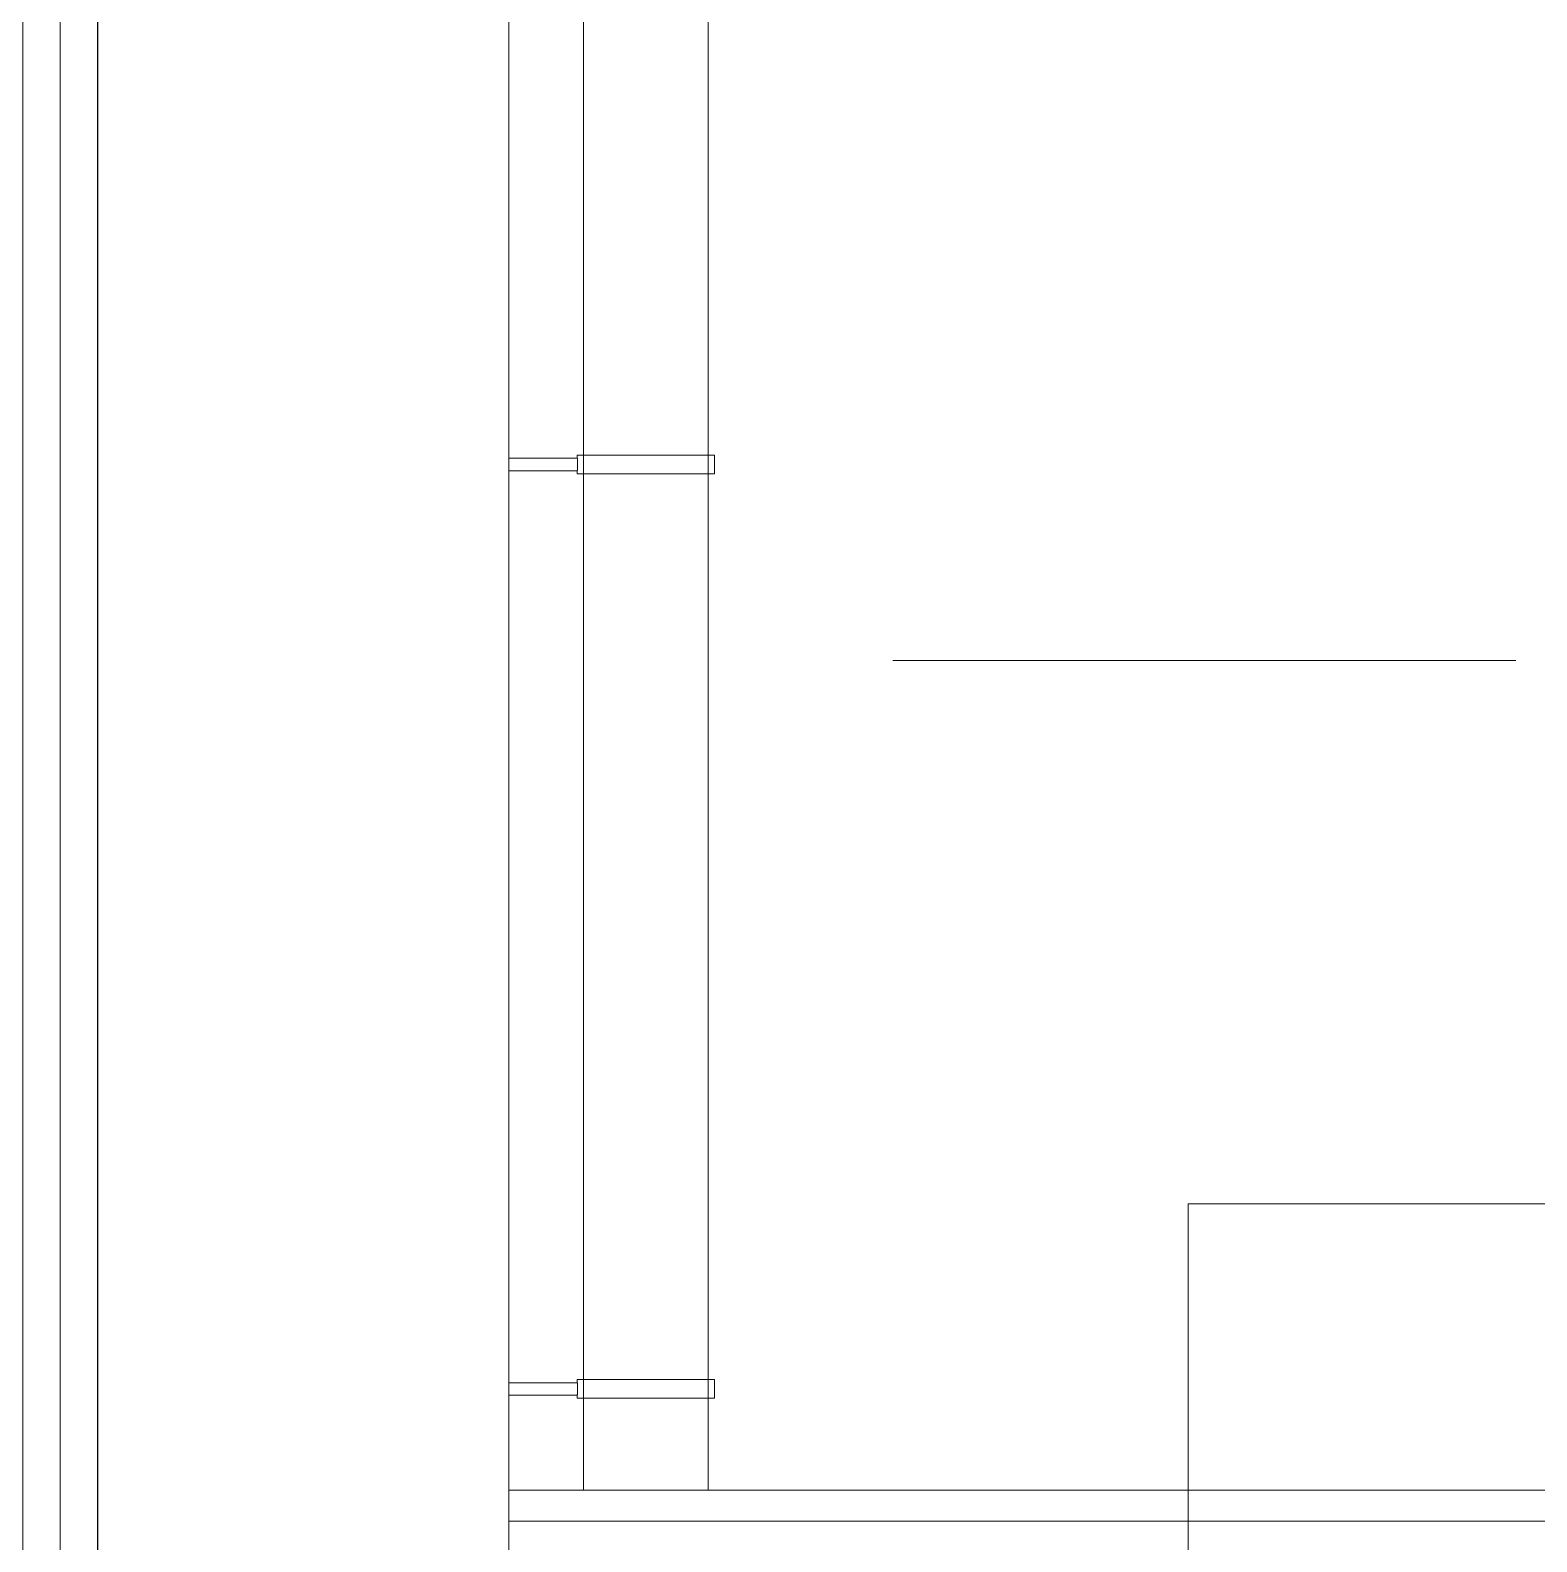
# Model space of a CAD drawing. Header units: millimetres. Extents: x -515342 to 330399, y -224905 to 507333.
# Drawn here: x 258711 to 259920, y 92420 to 93634 of the extents above; entities that cross this region are included whole.
import ezdxf

# ---------------------------------------------------------------- set-up
doc = ezdxf.new("R2010")
doc.units = ezdxf.units.MM
doc.layers.get('0').update_dxf_attribs({"lineweight": 0})
for name, color, linetype, lineweight in [('_ Окна', 7, 'Continuous', 0), ('Аннотация', 7, 'Continuous', 0), ('Витраж', 7, 'Continuous', 0), ('Марки', 7, 'Continuous', 0), ('Обобщенные модели', 7, 'Continuous', 0), ('Ограждение', 7, 'Continuous', 0), ('Окна', 7, 'Continuous', 0), ('Отметки', 7, 'Continuous', 0)]:
    doc.layers.add(name, color=color, linetype=linetype, lineweight=lineweight)

# ---------------------------------------------------------------- blocks, each defined once
blk = doc.blocks.new('Окно_ПВХ_3Створки_1Фрамуга-верх - АР_Окно_ОП_1820_h_х2370_3ст2фр-в E30-10240666-О_АР_П_Разрез 2-2')
at = {"layer": '_ Окна'}
for p, q in [((-2655, 5944), (-2655, 6020)), ((-2655, 6020), (-2595, 6020)), ((-2595, 6020), (-2595, 5944)), ((-2595, 6000), (-2655, 6000)), ((-2595, 5944), (-2655, 5944)), ((-2625, 5944), (-2625, 5718)), ((-2655, 5718), (-2655, 5642)), ((-2595, 5718), (-2655, 5718)), ((-2595, 5642), (-2595, 5718)), ((-2655, 5642), (-2595, 5642)), ((-2625, 5642), (-2625, 4236)), ((-2655, 4160), (-2655, 4236)), ((-2655, 4236), (-2595, 4236)), ((-2595, 4236), (-2595, 4160)), ((-2595, 4180), (-2655, 4180)), ((-2595, 4160), (-2655, 4160))]:
    blk.add_line(p, q, dxfattribs=at)
at = {"layer": 'Окна', "color": 253, "true_color": 0xaaaaaa}
for p, q in [((-2655, 5944), (-2655, 6020)), ((-2655, 6020), (-2595, 6020)), ((-2595, 6020), (-2595, 5944)), ((-2655, 5718), (-2655, 5944)), ((-2595, 5944), (-2595, 5718)), ((-2655, 5642), (-2655, 5718)), ((-2595, 5718), (-2595, 5642)), ((-2655, 5642), (-2655, 4236)), ((-2595, 4236), (-2595, 5642)), ((-2655, 4160), (-2655, 4236)), ((-2595, 4236), (-2595, 4160)), ((-2595, 4160), (-2655, 4160))]:
    blk.add_line(p, q, dxfattribs=at)
blk = doc.blocks.new('Прямоугольный импост - АР_Откос_Металлический_50х330 Коричневый Левый-9899768-О_АР_П_Разрез 2-2')
at = {"layer": 'Витраж'}
for p, q in [((-2594.9, 6020), (-2594.9, 5971)), ((-2594.9, 5970), (-2594.9, 4210)), ((-2264.9, 4210), (-2264.9, 5970)), ((-2594.9, 4209), (-2594.9, 4160))]:
    blk.add_line(p, q, dxfattribs=at)
blk = doc.blocks.new('ASVP_ОМ_Водосточная труба_На стене - Труба 100-9884750-О_АР_П_Разрез 2-2')
at = {"layer": 'Обобщенные модели'}
for p, q in [((-2104.9, 4430), (-2104.9, 12745.7)), ((-2204.9, 10810), (-2204.9, 4430))]:
    blk.add_line(p, q, dxfattribs=at)
blk = doc.blocks.new('Влж_Водосточная труба_Хомут - Хомут-V219-О_АР_П_Разрез 2-2')
at = {"layer": 'Обобщенные модели'}
for p, q in [((-2209.9, 8969.6), (-2264.9, 8969.6)), ((-2209.9, 8972.1), (-2209.9, 8969.6)), ((-2209.9, 8972.1), (-2154.9, 8972.1)), ((-2154.9, 8972.1), (-2099.9, 8972.1)), ((-2099.9, 8957.1), (-2099.9, 8972.1)), ((-2264.9, 8959.6), (-2209.9, 8959.6)), ((-2209.9, 8959.6), (-2209.9, 8957.1)), ((-2154.9, 8957.1), (-2209.9, 8957.1)), ((-2099.9, 8957.1), (-2154.9, 8957.1))]:
    blk.add_line(p, q, dxfattribs=at)
blk.add_open_spline([(-2209.9, 8969.5), (-2209.9, 8969.6), (-2209.9, 8969.6), (-2209.9, 8969.6)], degree=3, dxfattribs=at)
for points, knots in [([(-2209.9, 8969.6), (-2209.9, 8969.6), (-2209.9, 8969.6), (-2209.9, 8969.6), (-2209.9, 8969.4), (-2209.9, 8969.1), (-2209.8, 8968.5), (-2209.8, 8967.7), (-2209.7, 8966.4), (-2209.7, 8965.4), (-2209.7, 8964.6)], [0.5000435, 0.5000435, 0.5000435, 0.5000435, 0.5138889, 0.5486111, 0.5833333, 0.6527778, 0.7222222, 0.7916667, 0.8611111, 1, 1, 1, 1]), ([(-2209.7, 8964.6), (-2209.7, 8964.3), (-2209.7, 8963.7), (-2209.7, 8962.9), (-2209.8, 8962.1), (-2209.8, 8961.4), (-2209.8, 8960.8), (-2209.9, 8960.3), (-2209.9, 8959.9), (-2209.9, 8959.7), (-2209.9, 8959.6), (-2209.9, 8959.6)], [0, 0, 0, 0, 0.0555556, 0.1111111, 0.1666667, 0.2222222, 0.2777778, 0.3333333, 0.3888889, 0.4444444, 0.4999565, 0.4999565, 0.4999565, 0.4999565]), ([(-2209.9, 8959.6), (-2209.9, 8959.6), (-2209.9, 8959.6), (-2209.9, 8959.6), (-2209.9, 8959.7)], [0.49995738, 0.49995738, 0.49995738, 0.49995738, 0.51388889, 0.54861111, 0.54861111, 0.54861111, 0.54861111])]:
    blk.add_open_spline(points, degree=3, knots=knots, dxfattribs=at)
blk = doc.blocks.new('СД_Люблино_Фасады_rvt-2-О_АР_П_Разрез 2-2')
at = {"layer": 'Витраж', "lineweight": 9}
blk.add_blockref('Прямоугольный импост - АР_Откос_Металлический_50х330 Коричневый Левый-9899768-О_АР_П_Разрез 2-2', (0, 0), dxfattribs=at)
at = {"layer": 'Обобщенные модели', "lineweight": 9}
for name, p in [('ASVP_ОМ_Водосточная труба_На стене - Труба 100-9884750-О_АР_П_Разрез 2-2', (0, 0)), ('Влж_Водосточная труба_Хомут - Хомут-V219-О_АР_П_Разрез 2-2', (0, -3711.1)), ('Влж_Водосточная труба_Хомут - Хомут-V219-О_АР_П_Разрез 2-2', (0, -4453.3))]:
    blk.add_blockref(name, p, dxfattribs=at)
at = {"layer": 'Окна', "lineweight": 9}
blk.add_blockref('Окно_ПВХ_3Створки_1Фрамуга-верх - АР_Окно_ОП_1820_h_х2370_3ст2фр-в E30-10240666-О_АР_П_Разрез 2-2', (0, 0), dxfattribs=at)
blk = doc.blocks.new('Ограждение - Ограждение-9890180-О_АР_П_Разрез 2-2')
at = {"layer": 'Ограждение'}
for p, q in [((-2264.9, 4430), (8370, 4430)), ((7920, 4405), (-2264.9, 4405))]:
    blk.add_line(p, q, dxfattribs=at)
blk = doc.blocks.new('Высотные отметки - Стрелка вверх-5091-О_АР_П_Разрез 2-2')
at = {"layer": 'Аннотация'}
for p, q in [((-16859.5, 13170), (-18159.5, 13170)), ((-16859.5, 12670), (-16859.5, 13170))]:
    blk.add_line(p, q, dxfattribs=at)
blk = doc.blocks.new('ASVP_Марка_Крыша - Типоразмер_Марка-702032-О_АР_П_Разрез 2-2')
at = {"layer": 'Марки'}
blk.add_line((-12001.1, 22285.7), (-11501.1, 22285.7), dxfattribs=at)

msp = doc.modelspace()

# ---------------------------------------------------------------- block references
msp.add_blockref('СД_Люблино_Фасады_rvt-2-О_АР_П_Разрез 2-2', (261359.7107, 88031.3929))
at = {"layer": 'Марки'}
msp.add_blockref('ASVP_Марка_Крыша - Типоразмер_Марка-702032-О_АР_П_Разрез 2-2', (271404.2672, 70841.741), dxfattribs=at)
at = {"layer": 'Ограждение'}
msp.add_blockref('Ограждение - Ограждение-9890180-О_АР_П_Разрез 2-2', (261359.7107, 88031.3929), dxfattribs=at)
at = {"layer": 'Отметки', "extrusion": (0, 0, -1)}
msp.add_blockref('Высотные отметки - Стрелка вверх-5091-О_АР_П_Разрез 2-2', (-242780.6024, 79521.3929), dxfattribs=at)

doc.saveas('drawing.dxf')
